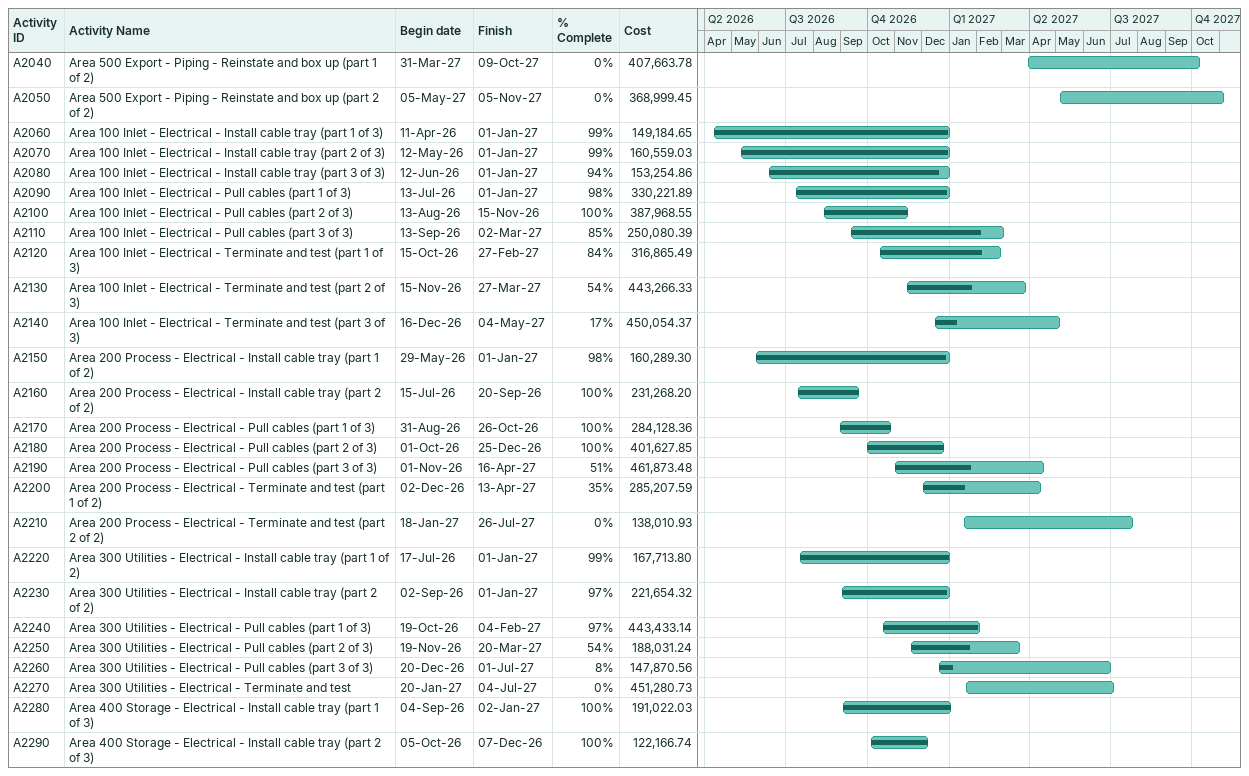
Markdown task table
| ID | Task | Start | Finish | % complete | Cost |
|---|---|---|---|---|---|
| A2040 | Area 500 Export - Piping - Reinstate and box up (part 1 of 2) | 2027-03-31 | 2027-10-09 | 0 | 407663.78 |
| A2050 | Area 500 Export - Piping - Reinstate and box up (part 2 of 2) | 2027-05-05 | 2027-11-05 | 0 | 368999.45 |
| A2060 | Area 100 Inlet - Electrical - Install cable tray (part 1 of 3) | 2026-04-11 | 2027-01-01 | 99 | 149184.65 |
| A2070 | Area 100 Inlet - Electrical - Install cable tray (part 2 of 3) | 2026-05-12 | 2027-01-01 | 99 | 160559.03 |
| A2080 | Area 100 Inlet - Electrical - Install cable tray (part 3 of 3) | 2026-06-12 | 2027-01-01 | 94 | 153254.86 |
| A2090 | Area 100 Inlet - Electrical - Pull cables (part 1 of 3) | 2026-07-13 | 2027-01-01 | 98 | 330221.89 |
| A2100 | Area 100 Inlet - Electrical - Pull cables (part 2 of 3) | 2026-08-13 | 2026-11-15 | 100 | 387968.55 |
| A2110 | Area 100 Inlet - Electrical - Pull cables (part 3 of 3) | 2026-09-13 | 2027-03-02 | 85 | 250080.39 |
| A2120 | Area 100 Inlet - Electrical - Terminate and test (part 1 of 3) | 2026-10-15 | 2027-02-27 | 84 | 316865.49 |
| A2130 | Area 100 Inlet - Electrical - Terminate and test (part 2 of 3) | 2026-11-15 | 2027-03-27 | 54 | 443266.33 |
| A2140 | Area 100 Inlet - Electrical - Terminate and test (part 3 of 3) | 2026-12-16 | 2027-05-04 | 17 | 450054.37 |
| A2150 | Area 200 Process - Electrical - Install cable tray (part 1 of 2) | 2026-05-29 | 2027-01-01 | 98 | 160289.30 |
| A2160 | Area 200 Process - Electrical - Install cable tray (part 2 of 2) | 2026-07-15 | 2026-09-20 | 100 | 231268.20 |
| A2170 | Area 200 Process - Electrical - Pull cables (part 1 of 3) | 2026-08-31 | 2026-10-26 | 100 | 284128.36 |
| A2180 | Area 200 Process - Electrical - Pull cables (part 2 of 3) | 2026-10-01 | 2026-12-25 | 100 | 401627.85 |
| A2190 | Area 200 Process - Electrical - Pull cables (part 3 of 3) | 2026-11-01 | 2027-04-16 | 51 | 461873.48 |
| A2200 | Area 200 Process - Electrical - Terminate and test (part 1 of 2) | 2026-12-02 | 2027-04-13 | 35 | 285207.59 |
| A2210 | Area 200 Process - Electrical - Terminate and test (part 2 of 2) | 2027-01-18 | 2027-07-26 | 0 | 138010.93 |
| A2220 | Area 300 Utilities - Electrical - Install cable tray (part 1 of 2) | 2026-07-17 | 2027-01-01 | 99 | 167713.80 |
| A2230 | Area 300 Utilities - Electrical - Install cable tray (part 2 of 2) | 2026-09-02 | 2027-01-01 | 97 | 221654.32 |
| A2240 | Area 300 Utilities - Electrical - Pull cables (part 1 of 3) | 2026-10-19 | 2027-02-04 | 97 | 443433.14 |
| A2250 | Area 300 Utilities - Electrical - Pull cables (part 2 of 3) | 2026-11-19 | 2027-03-20 | 54 | 188031.24 |
| A2260 | Area 300 Utilities - Electrical - Pull cables (part 3 of 3) | 2026-12-20 | 2027-07-01 | 8 | 147870.56 |
| A2270 | Area 300 Utilities - Electrical - Terminate and test | 2027-01-20 | 2027-07-04 | 0 | 451280.73 |
| A2280 | Area 400 Storage - Electrical - Install cable tray (part 1 of 3) | 2026-09-04 | 2027-01-02 | 100 | 191022.03 |
| A2290 | Area 400 Storage - Electrical - Install cable tray (part 2 of 3) | 2026-10-05 | 2026-12-07 | 100 | 122166.74 |
